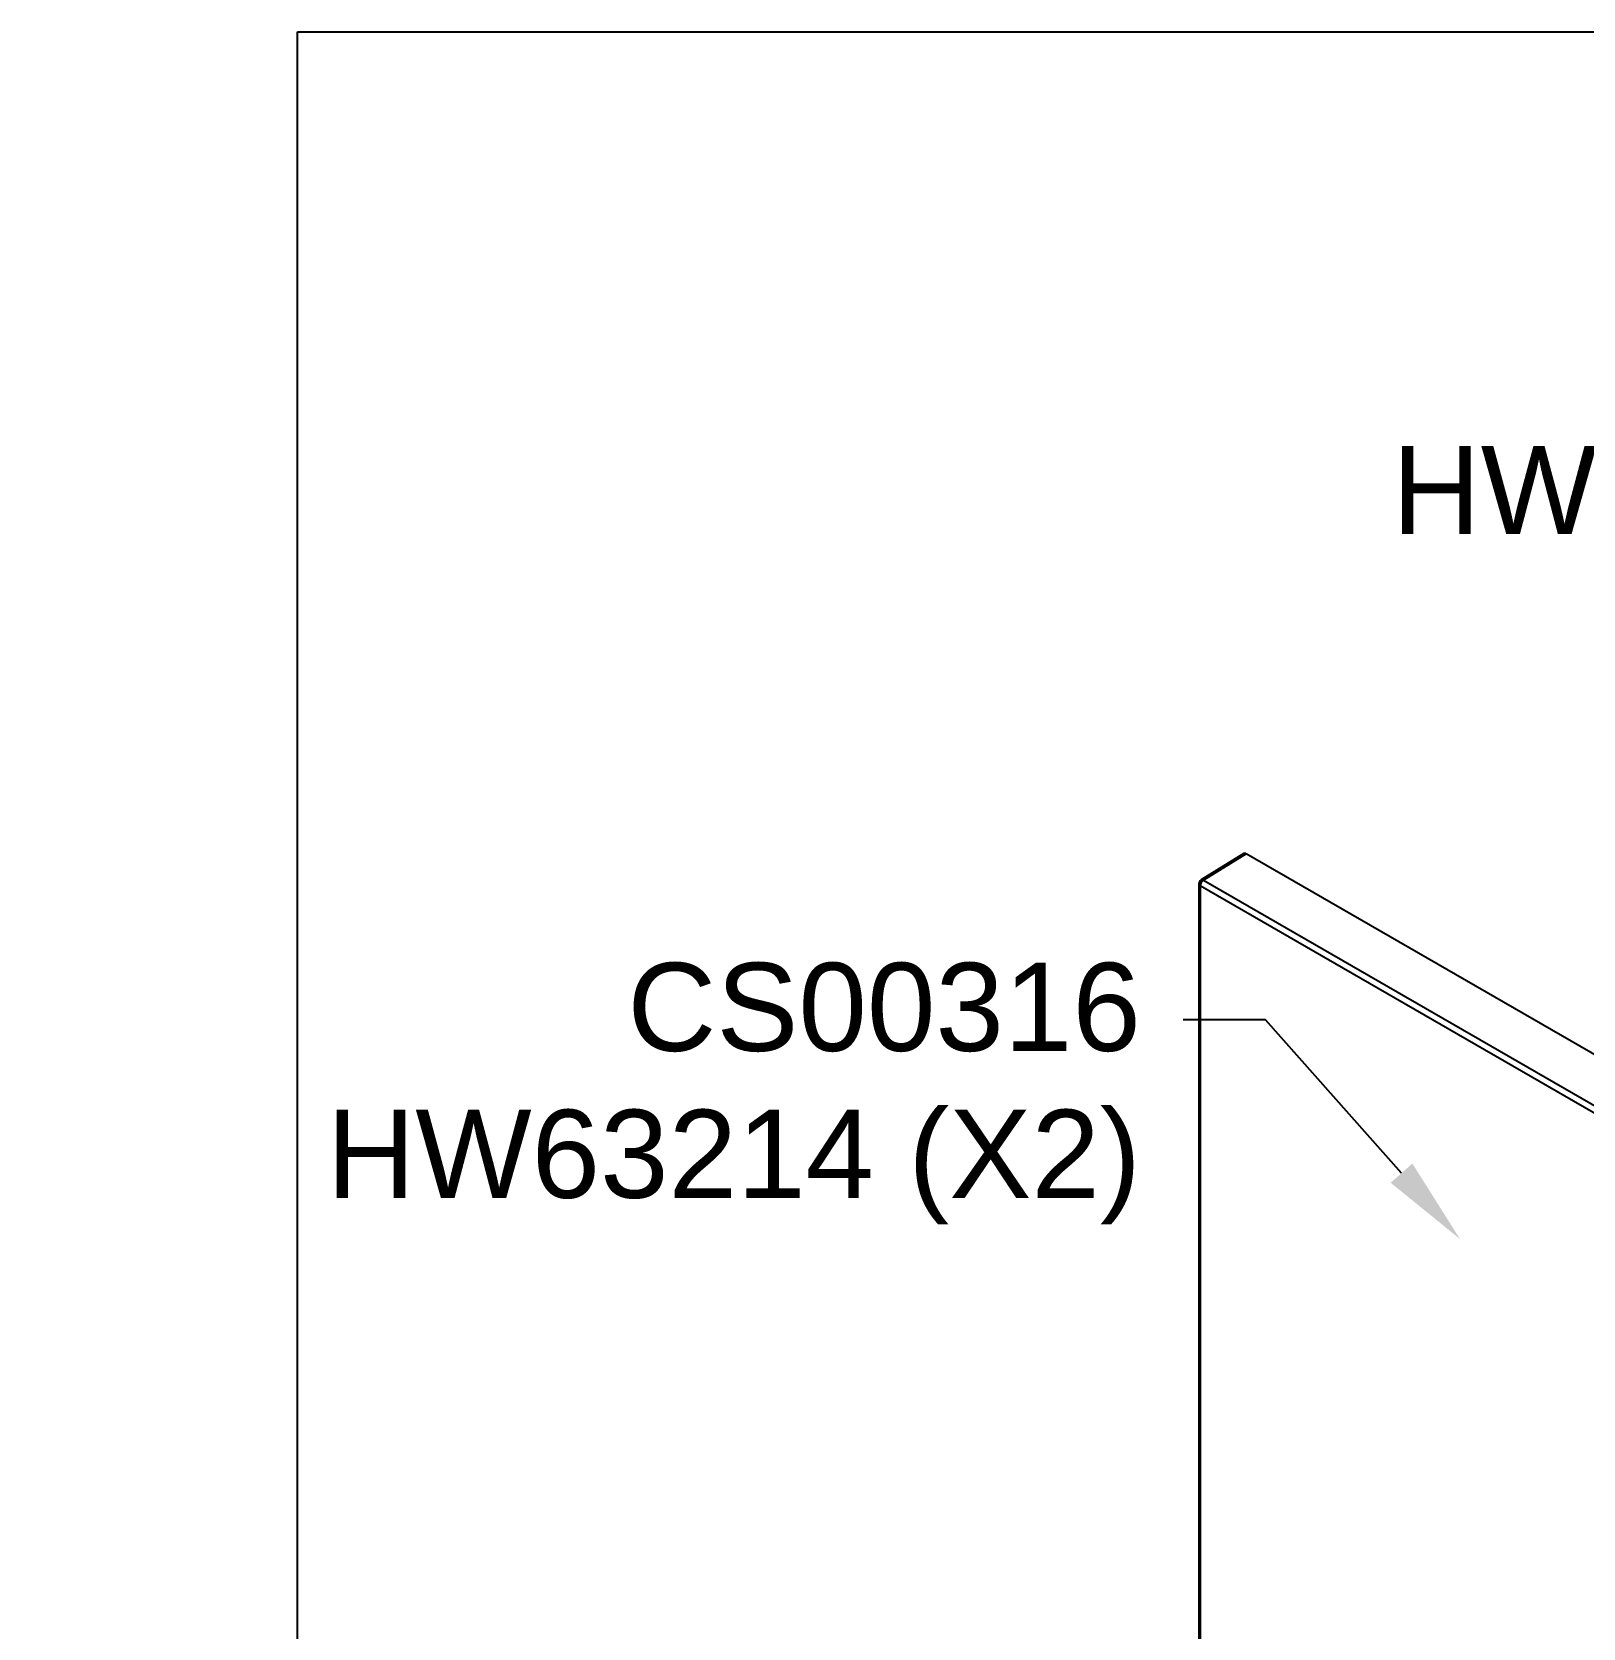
# Model space of a CAD drawing. Extents: x -0.6 to 12.5, y -6.8 to 0.
# Drawn here: x -0.565 to 2.734, y -3.395 to 0 of the extents above; entities that cross this region are included whole.
import ezdxf
from ezdxf import colors
from ezdxf.entities.mleader import LeaderData, LeaderLine
from ezdxf.math import Vec2, Vec3

# ---------------------------------------------------------------- set-up
doc = ezdxf.new("R2010")
doc.units = 0
doc.header["$LTSCALE"] = 0.5
doc.header["$MEASUREMENT"] = 0
doc.layers.add('End Cap', color=92, linetype='CONTINUOUS')
doc.layers.add('FAB DWG', color=221, linetype='CONTINUOUS')
doc.layers.add('Text-Unprinted', color=131, linetype='CONTINUOUS', plot=False)
doc.styles.add('LSAD_Standard', font='arial.ttf')

msp = doc.modelspace()

# ---------------------------------------------------------------- linework, layer by layer
at = {"layer": 'End Cap', "transparency": 16777216}
for p, q in [((2.0128, -1.7476), (1.9219, -1.8038)), ((2.0179, -1.748), (1.927, -1.8042)), ((3.8422, -2.8012), (2.0179, -1.748)), ((1.9172, -1.8123), (1.9172, -4.4637)), ((3.7412, -2.8677), (1.9201, -1.8164)), ((1.9201, -1.8164), (1.9201, -4.462)), ((1.927, -1.8042), (3.7481, -2.8555))]:
    msp.add_line(p, q, dxfattribs=at)
for centre, radius, start, end in [((1.9272, -1.8123), 0.01, 121.7291, 180), ((1.9219, -1.812), 0.0048, 184.1293, 247.1908), ((1.9355, -1.8171), 0.0154, 123.2297, 177.3477), ((1.9241, -1.8082), 0.00487, 53.4892, 117.3259)]:
    msp.add_arc(centre, radius, start, end, dxfattribs=at)
msp.add_ellipse((2.0179, -1.7562), major_axis=(-0.005, 0.00866), ratio=0.577206, start_param=5.498021, end_param=6.300635, dxfattribs=at)
at = {"layer": 'Text-Unprinted', "ltscale": 0.5, "transparency": 16777216}
msp.add_lwpolyline([(0, 0), (12.5096, 0), (12.5096, -6.7848), (0, -6.7848)], close=True, dxfattribs=at)

# ---------------------------------------------------------------- leaders
at = {"layer": 'FAB DWG', "ltscale": 0.5, "transparency": 16777216}
ml = msp.add_multileader_mtext('Standard', dxfattribs=at)
ml.set_content('\\A1;BK01125\\PHW63214 (X2)', color=256, style='LSAD_Standard')
ml.set_leader_properties()
ml.build(insert=Vec2(0, 0))
ml.multileader.update_dxf_attribs({"text_left_attachment_type": 2, "dogleg_length": 0.36, "arrow_head_size": 0.1875})
ctx = ml.context
ctx.base_point, ctx.char_height, ctx.arrow_head_size, ctx.landing_gap_size, ctx.plane_origin = Vec3(2.2675, -0.8475), 0.1875, 0.1875, 0.09, Vec3(3.564, 13.3184)
ctx.left_attachment, ctx.text_align_type = 2, 2
notes = []
notes.append((ctx, [(1, (1, 1, 0), (4.3246, -0.6893), (-1, 0), 0.1752, [(1, [(4.7381, -1.1558)], 0, [])])]))
ctx.mtext.insert, ctx.mtext.width, ctx.mtext.defined_height, ctx.mtext.alignment, ctx.mtext.flow_direction = Vec3(4.0595, -0.568), 2.358491, 0.5589, 3, 5
ml = msp.add_multileader_mtext('Standard', dxfattribs=at)
ml.set_content('\\A1;CS00316\\PHW63214 (X2)', color=256, style='LSAD_Standard')
ml.set_leader_properties()
ml.build(insert=Vec2(0, 0))
ml.multileader.update_dxf_attribs({"text_left_attachment_type": 2, "dogleg_length": 0.36, "arrow_head_size": 0.1875})
ctx = ml.context
ctx.base_point, ctx.char_height, ctx.arrow_head_size, ctx.landing_gap_size, ctx.plane_origin = Vec3(0.0017, -2.2607), 0.1875, 0.1875, 0.09, Vec3(1.2983, 11.9064)
ctx.left_attachment, ctx.text_align_type = 2, 2
notes.append((ctx, [(1, (1, 1, 0), (2.0589, -2.1013), (-1, 0), 0.1752, [(1, [(2.4724, -2.5677)], 0, [])])]))
ctx.mtext.insert, ctx.mtext.width, ctx.mtext.defined_height, ctx.mtext.alignment, ctx.mtext.flow_direction = Vec3(1.7937, -1.98), 2.358491, 0.5589, 3, 5
for ctx, leaders in notes:
    for number, flags, end, landing, length, lines in leaders:
        leader = LeaderData()
        leader.index, (leader.has_last_leader_line, leader.has_dogleg_vector, leader.attachment_direction) = number, flags
        leader.last_leader_point, leader.dogleg_vector, leader.dogleg_length = Vec3(end), Vec3(landing), length
        for number, points, colour, breaks in lines:
            line = LeaderLine()
            line.index, line.vertices, line.color, line.breaks = number, Vec3.list(points), colors.encode_raw_color(colour), breaks
            leader.lines.append(line)
        ctx.leaders.append(leader)

doc.saveas('drawing.dxf')
